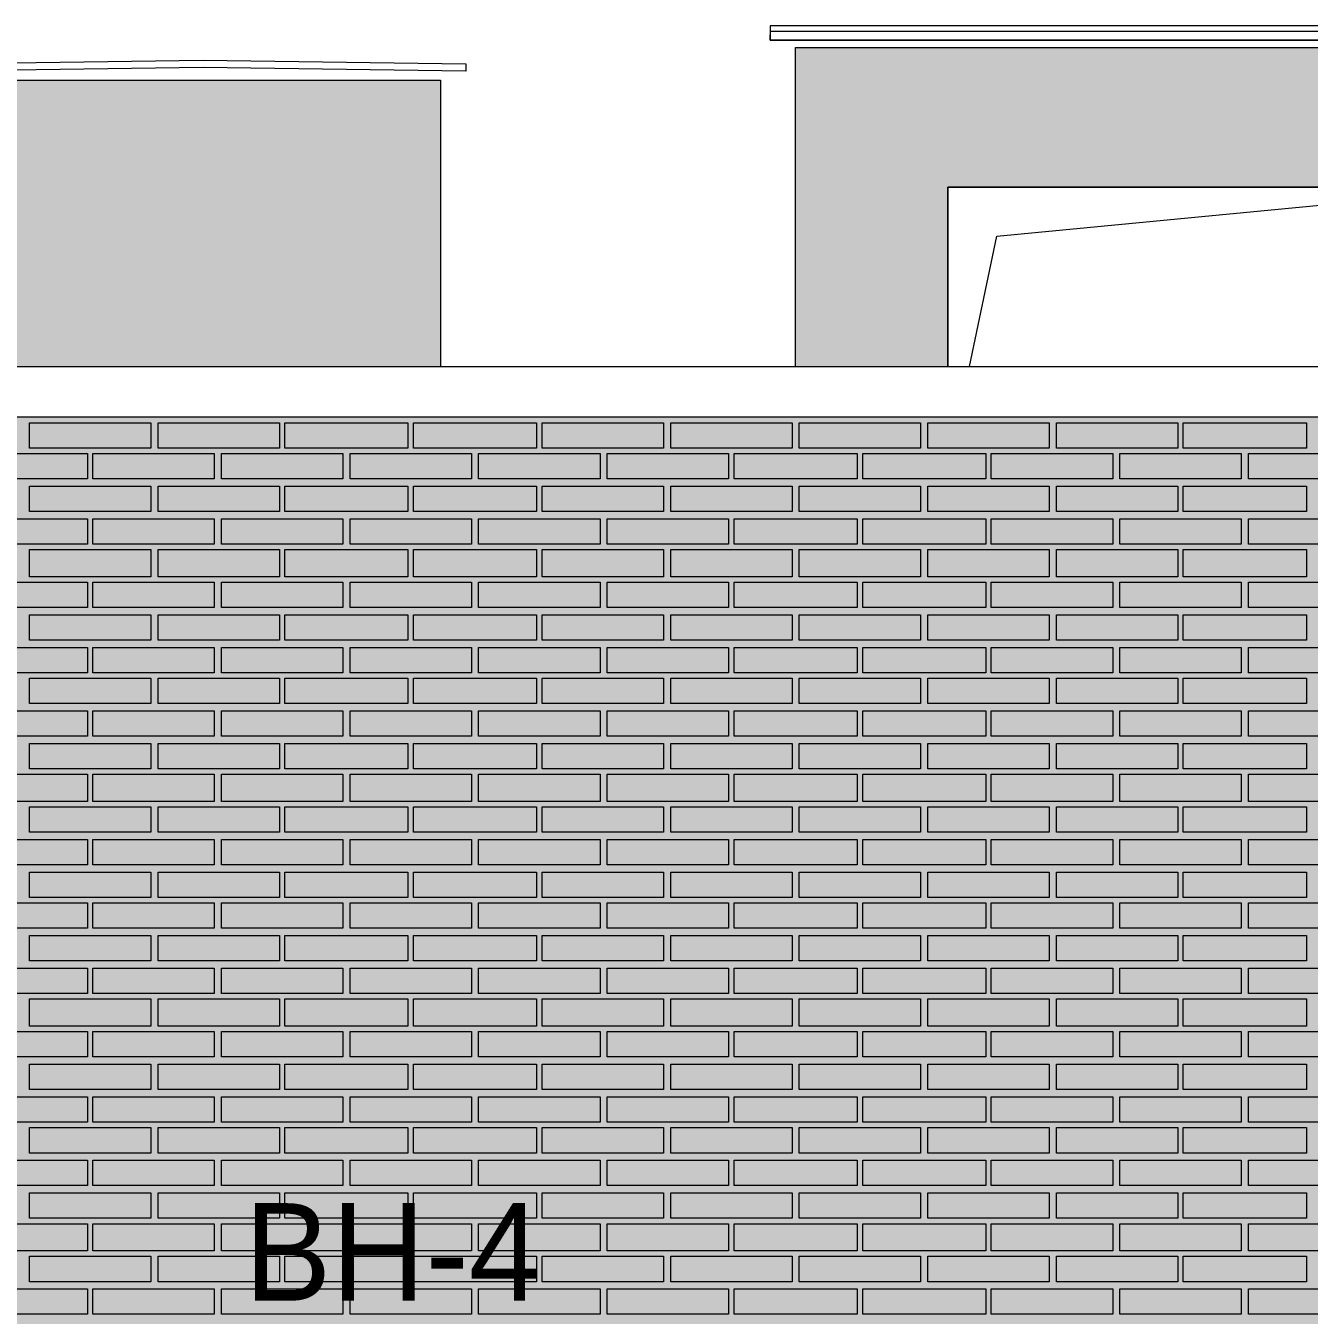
# Model space of a CAD drawing. Header units: millimetres. Extents: x -28928 to 100580, y -22867 to 36490.
# Drawn here: x 44019 to 47017, y 27993 to 31003 of the extents above; entities that cross this region are included whole.
import ezdxf

# ---------------------------------------------------------------- set-up
doc = ezdxf.new("R2010")
doc.units = ezdxf.units.MM
doc.layers.add('PDF _Геометрия', color=7, linetype='Continuous', true_color=0x8f8e8d)
doc.layers.add('PDF _Сплошная заливка', color=7, linetype='Continuous', true_color=0xffffff)
doc.layers.add('PDF _Текст', color=7, linetype='Continuous')

msp = doc.modelspace()

# ---------------------------------------------------------------- hatches: boundary and pattern name
at = {"layer": 'PDF _Сплошная заливка', "true_color": 0x383e42, "transparency": 33554559}
msp.add_hatch(color=250, dxfattribs=at).paths.add_polyline_path([(47479.9, 30626.4), (47479.9, 30207.6), (49421.8, 30207.6), (49421.8, 30952.2), (45817.2, 30952.2), (45817.2, 30207.6), (46172.6, 30207.6), (46172.6, 30626.4)])
at = {"layer": 'PDF _Сплошная заливка', "true_color": 0xdcd6cf, "transparency": 33554559}
msp.add_hatch(color=254, dxfattribs=at).paths.add_polyline_path([(19133.7, 30089.1), (19133.7, 16343.4), (52641.4, 16343.4), (52641.4, 30089.1)])

# ---------------------------------------------------------------- linework, layer by layer
at = {"layer": 'PDF _Геометрия', "color": 7, "lineweight": 9}
for points in [[(45758, 30990.3), (49586.8, 30990.3), (49586.8, 31003), (48190.7, 31003), (48190.7, 30998.7), (47589.9, 30998.7), (47589.9, 31003), (45758, 31003)], [(45047.2, 30897.2), (44433.7, 30905.7), (43820.3, 30897.2), (43820.3, 30914.1), (44433.7, 30922.6), (45047.2, 30914.1)], [(47479.9, 30626.4), (46172.6, 30626.4), (46172.6, 30207.6), (46172.6, 30626.4), (47479.9, 30626.4), (47479.9, 30207.6)]]:
    msp.add_lwpolyline(points, close=True, dxfattribs=at)
for points in [[(49586.8, 30990.3), (49586.8, 30969.1), (45758, 30969.1), (45758, 30981.8)], [(45758, 30990.3), (45758, 30969.1), (49586.8, 30969.1), (49586.8, 30981.8)], [(45817.2, 30207.6), (45817.2, 30952.2), (49421.8, 30952.2), (49523.4, 30952.2), (49523.4, 30207.6)], [(43879.5, 30207.6), (43879.5, 30876), (44882.2, 30876), (44988, 30876), (44988, 30207.6)], [(46223.4, 30207.6), (46286.8, 30512.2), (47479.9, 30626.4)], [(82320.3, 30089.1), (82320.3, 30207.6), (82320.3, 30089.1), (-21934.3, 30089.1), (-21934.3, 30207.6), (82320.3, 30207.6)]]:
    msp.add_lwpolyline(points, dxfattribs=at)
at = {"layer": 'PDF _Геометрия', "lineweight": 9}
for points in [[(44311.1, 30076.4), (44311.1, 30017.2), (44027.6, 30017.2), (44027.6, 30076.4)], [(44611.4, 30076.4), (44611.4, 30017.2), (44328, 30017.2), (44328, 30076.4)], [(44911.8, 30076.4), (44911.8, 30017.2), (44624.1, 30017.2), (44624.1, 30076.4)], [(45212.2, 30076.4), (45212.2, 30017.2), (44924.5, 30017.2), (44924.5, 30076.4)], [(45508.4, 30076.4), (45508.4, 30017.2), (45224.9, 30017.2), (45224.9, 30076.4)], [(45808.7, 30076.4), (45808.7, 30017.2), (45525.3, 30017.2), (45525.3, 30076.4)], [(46109.1, 30076.4), (46109.1, 30017.2), (45825.7, 30017.2), (45825.7, 30076.4)], [(46409.5, 30076.4), (46409.5, 30017.2), (46126.1, 30017.2), (46126.1, 30076.4)], [(46709.9, 30076.4), (46709.9, 30017.2), (46426.4, 30017.2), (46426.4, 30076.4)], [(47010.3, 30076.4), (47010.3, 30017.2), (46722.6, 30017.2), (46722.6, 30076.4)], [(44163, 29945.3), (44019.1, 29945.3), (43875.3, 29945.3), (43875.3, 30004.5), (44019.1, 30004.5), (44163, 30004.5)], [(44459.1, 29945.3), (44319.5, 29945.3), (44175.7, 29945.3), (44175.7, 30004.5), (44319.5, 30004.5), (44459.1, 30004.5)], [(44759.5, 29945.3), (44619.9, 29945.3), (44476.1, 29945.3), (44476.1, 30004.5), (44619.9, 30004.5), (44759.5, 30004.5)], [(45059.9, 29945.3), (44916.1, 29945.3), (44776.4, 29945.3), (44776.4, 30004.5), (44916.1, 30004.5), (45059.9, 30004.5)], [(45360.3, 29945.3), (45216.4, 29945.3), (45076.8, 29945.3), (45076.8, 30004.5), (45216.4, 30004.5), (45360.3, 30004.5)], [(45660.7, 29945.3), (45516.8, 29945.3), (45377.2, 29945.3), (45377.2, 30004.5), (45516.8, 30004.5), (45660.7, 30004.5)], [(45961.1, 29945.3), (45817.2, 29945.3), (45673.4, 29945.3), (45673.4, 30004.5), (45817.2, 30004.5), (45961.1, 30004.5)], [(46261.4, 29945.3), (46117.6, 29945.3), (45973.7, 29945.3), (45973.7, 30004.5), (46117.6, 30004.5), (46261.4, 30004.5)], [(46557.6, 29945.3), (46418, 29945.3), (46274.1, 29945.3), (46274.1, 30004.5), (46418, 30004.5), (46557.6, 30004.5)], [(46858, 29945.3), (46718.4, 29945.3), (46574.5, 29945.3), (46574.5, 30004.5), (46718.4, 30004.5), (46858, 30004.5)], [(47158.4, 29945.3), (47018.7, 29945.3), (46874.9, 29945.3), (46874.9, 30004.5), (47018.7, 30004.5), (47158.4, 30004.5)], [(44311.1, 29928.4), (44311.1, 29869.1), (44027.6, 29869.1), (44027.6, 29928.4)], [(44611.4, 29928.4), (44611.4, 29869.1), (44328, 29869.1), (44328, 29928.4)], [(44911.8, 29928.4), (44911.8, 29869.1), (44624.1, 29869.1), (44624.1, 29928.4)], [(45212.2, 29928.4), (45212.2, 29869.1), (44924.5, 29869.1), (44924.5, 29928.4)], [(45508.4, 29928.4), (45508.4, 29869.1), (45224.9, 29869.1), (45224.9, 29928.4)], [(45808.7, 29928.4), (45808.7, 29869.1), (45525.3, 29869.1), (45525.3, 29928.4)], [(46109.1, 29928.4), (46109.1, 29869.1), (45825.7, 29869.1), (45825.7, 29928.4)], [(46409.5, 29928.4), (46409.5, 29869.1), (46126.1, 29869.1), (46126.1, 29928.4)], [(46709.9, 29928.4), (46709.9, 29869.1), (46426.4, 29869.1), (46426.4, 29928.4)], [(47010.3, 29928.4), (47010.3, 29869.1), (46722.6, 29869.1), (46722.6, 29928.4)], [(44163, 29793), (44019.1, 29793), (43875.3, 29793), (43875.3, 29852.2), (44019.1, 29852.2), (44163, 29852.2)], [(44459.1, 29793), (44319.5, 29793), (44175.7, 29793), (44175.7, 29852.2), (44319.5, 29852.2), (44459.1, 29852.2)], [(44759.5, 29793), (44619.9, 29793), (44476.1, 29793), (44476.1, 29852.2), (44619.9, 29852.2), (44759.5, 29852.2)], [(45059.9, 29793), (44916.1, 29793), (44776.4, 29793), (44776.4, 29852.2), (44916.1, 29852.2), (45059.9, 29852.2)], [(45360.3, 29793), (45216.4, 29793), (45076.8, 29793), (45076.8, 29852.2), (45216.4, 29852.2), (45360.3, 29852.2)], [(45660.7, 29793), (45516.8, 29793), (45377.2, 29793), (45377.2, 29852.2), (45516.8, 29852.2), (45660.7, 29852.2)], [(45961.1, 29793), (45817.2, 29793), (45673.4, 29793), (45673.4, 29852.2), (45817.2, 29852.2), (45961.1, 29852.2)], [(46261.4, 29793), (46117.6, 29793), (45973.7, 29793), (45973.7, 29852.2), (46117.6, 29852.2), (46261.4, 29852.2)], [(46557.6, 29793), (46418, 29793), (46274.1, 29793), (46274.1, 29852.2), (46418, 29852.2), (46557.6, 29852.2)], [(46858, 29793), (46718.4, 29793), (46574.5, 29793), (46574.5, 29852.2), (46718.4, 29852.2), (46858, 29852.2)], [(47158.4, 29793), (47018.7, 29793), (46874.9, 29793), (46874.9, 29852.2), (47018.7, 29852.2), (47158.4, 29852.2)], [(44311.1, 29780.3), (44311.1, 29716.8), (44027.6, 29716.8), (44027.6, 29780.3)], [(44611.4, 29780.3), (44611.4, 29716.8), (44328, 29716.8), (44328, 29780.3)], [(44911.8, 29780.3), (44911.8, 29716.8), (44624.1, 29716.8), (44624.1, 29780.3)], [(45212.2, 29780.3), (45212.2, 29716.8), (44924.5, 29716.8), (44924.5, 29780.3)], [(45508.4, 29780.3), (45508.4, 29716.8), (45224.9, 29716.8), (45224.9, 29780.3)], [(45808.7, 29780.3), (45808.7, 29716.8), (45525.3, 29716.8), (45525.3, 29780.3)], [(46109.1, 29780.3), (46109.1, 29716.8), (45825.7, 29716.8), (45825.7, 29780.3)], [(46409.5, 29780.3), (46409.5, 29716.8), (46126.1, 29716.8), (46126.1, 29780.3)], [(46709.9, 29780.3), (46709.9, 29716.8), (46426.4, 29716.8), (46426.4, 29780.3)], [(47010.3, 29780.3), (47010.3, 29716.8), (46722.6, 29716.8), (46722.6, 29780.3)], [(44163, 29644.9), (44019.1, 29644.9), (43875.3, 29644.9), (43875.3, 29704.1), (44019.1, 29704.1), (44163, 29704.1)], [(44459.1, 29644.9), (44319.5, 29644.9), (44175.7, 29644.9), (44175.7, 29704.1), (44319.5, 29704.1), (44459.1, 29704.1)], [(44759.5, 29644.9), (44619.9, 29644.9), (44476.1, 29644.9), (44476.1, 29704.1), (44619.9, 29704.1), (44759.5, 29704.1)], [(45059.9, 29644.9), (44916.1, 29644.9), (44776.4, 29644.9), (44776.4, 29704.1), (44916.1, 29704.1), (45059.9, 29704.1)], [(45360.3, 29644.9), (45216.4, 29644.9), (45076.8, 29644.9), (45076.8, 29704.1), (45216.4, 29704.1), (45360.3, 29704.1)], [(45660.7, 29644.9), (45516.8, 29644.9), (45377.2, 29644.9), (45377.2, 29704.1), (45516.8, 29704.1), (45660.7, 29704.1)], [(45961.1, 29644.9), (45817.2, 29644.9), (45673.4, 29644.9), (45673.4, 29704.1), (45817.2, 29704.1), (45961.1, 29704.1)], [(46261.4, 29644.9), (46117.6, 29644.9), (45973.7, 29644.9), (45973.7, 29704.1), (46117.6, 29704.1), (46261.4, 29704.1)], [(46557.6, 29644.9), (46418, 29644.9), (46274.1, 29644.9), (46274.1, 29704.1), (46418, 29704.1), (46557.6, 29704.1)], [(46858, 29644.9), (46718.4, 29644.9), (46574.5, 29644.9), (46574.5, 29704.1), (46718.4, 29704.1), (46858, 29704.1)], [(47158.4, 29644.9), (47018.7, 29644.9), (46874.9, 29644.9), (46874.9, 29704.1), (47018.7, 29704.1), (47158.4, 29704.1)], [(44311.1, 29628), (44311.1, 29568.7), (44027.6, 29568.7), (44027.6, 29628)], [(44611.4, 29628), (44611.4, 29568.7), (44328, 29568.7), (44328, 29628)], [(44911.8, 29628), (44911.8, 29568.7), (44624.1, 29568.7), (44624.1, 29628)], [(45212.2, 29628), (45212.2, 29568.7), (44924.5, 29568.7), (44924.5, 29628)], [(45508.4, 29628), (45508.4, 29568.7), (45224.9, 29568.7), (45224.9, 29628)], [(45808.7, 29628), (45808.7, 29568.7), (45525.3, 29568.7), (45525.3, 29628)], [(46109.1, 29628), (46109.1, 29568.7), (45825.7, 29568.7), (45825.7, 29628)], [(46409.5, 29628), (46409.5, 29568.7), (46126.1, 29568.7), (46126.1, 29628)], [(46709.9, 29628), (46709.9, 29568.7), (46426.4, 29568.7), (46426.4, 29628)], [(47010.3, 29628), (47010.3, 29568.7), (46722.6, 29568.7), (46722.6, 29628)], [(44163, 29492.6), (44019.1, 29492.6), (43875.3, 29492.6), (43875.3, 29551.8), (44019.1, 29551.8), (44163, 29551.8)], [(44459.1, 29492.6), (44319.5, 29492.6), (44175.7, 29492.6), (44175.7, 29551.8), (44319.5, 29551.8), (44459.1, 29551.8)], [(44759.5, 29492.6), (44619.9, 29492.6), (44476.1, 29492.6), (44476.1, 29551.8), (44619.9, 29551.8), (44759.5, 29551.8)], [(45059.9, 29492.6), (44916.1, 29492.6), (44776.4, 29492.6), (44776.4, 29551.8), (44916.1, 29551.8), (45059.9, 29551.8)], [(45360.3, 29492.6), (45216.4, 29492.6), (45076.8, 29492.6), (45076.8, 29551.8), (45216.4, 29551.8), (45360.3, 29551.8)], [(45660.7, 29492.6), (45516.8, 29492.6), (45377.2, 29492.6), (45377.2, 29551.8), (45516.8, 29551.8), (45660.7, 29551.8)], [(45961.1, 29492.6), (45817.2, 29492.6), (45673.4, 29492.6), (45673.4, 29551.8), (45817.2, 29551.8), (45961.1, 29551.8)], [(46261.4, 29492.6), (46117.6, 29492.6), (45973.7, 29492.6), (45973.7, 29551.8), (46117.6, 29551.8), (46261.4, 29551.8)], [(46557.6, 29492.6), (46418, 29492.6), (46274.1, 29492.6), (46274.1, 29551.8), (46418, 29551.8), (46557.6, 29551.8)], [(46858, 29492.6), (46718.4, 29492.6), (46574.5, 29492.6), (46574.5, 29551.8), (46718.4, 29551.8), (46858, 29551.8)], [(47158.4, 29492.6), (47018.7, 29492.6), (46874.9, 29492.6), (46874.9, 29551.8), (47018.7, 29551.8), (47158.4, 29551.8)], [(44311.1, 29479.9), (44311.1, 29420.7), (44027.6, 29420.7), (44027.6, 29479.9)], [(44611.4, 29479.9), (44611.4, 29420.7), (44328, 29420.7), (44328, 29479.9)], [(44911.8, 29479.9), (44911.8, 29420.7), (44624.1, 29420.7), (44624.1, 29479.9)], [(45212.2, 29479.9), (45212.2, 29420.7), (44924.5, 29420.7), (44924.5, 29479.9)], [(45508.4, 29479.9), (45508.4, 29420.7), (45224.9, 29420.7), (45224.9, 29479.9)], [(45808.7, 29479.9), (45808.7, 29420.7), (45525.3, 29420.7), (45525.3, 29479.9)], [(46109.1, 29479.9), (46109.1, 29420.7), (45825.7, 29420.7), (45825.7, 29479.9)], [(46409.5, 29479.9), (46409.5, 29420.7), (46126.1, 29420.7), (46126.1, 29479.9)], [(46709.9, 29479.9), (46709.9, 29420.7), (46426.4, 29420.7), (46426.4, 29479.9)], [(47010.3, 29479.9), (47010.3, 29420.7), (46722.6, 29420.7), (46722.6, 29479.9)], [(44163, 29344.5), (44019.1, 29344.5), (43875.3, 29344.5), (43875.3, 29403.7), (44019.1, 29403.7), (44163, 29403.7)], [(44459.1, 29344.5), (44319.5, 29344.5), (44175.7, 29344.5), (44175.7, 29403.7), (44319.5, 29403.7), (44459.1, 29403.7)], [(44759.5, 29344.5), (44619.9, 29344.5), (44476.1, 29344.5), (44476.1, 29403.7), (44619.9, 29403.7), (44759.5, 29403.7)], [(45059.9, 29344.5), (44916.1, 29344.5), (44776.4, 29344.5), (44776.4, 29403.7), (44916.1, 29403.7), (45059.9, 29403.7)], [(45360.3, 29344.5), (45216.4, 29344.5), (45076.8, 29344.5), (45076.8, 29403.7), (45216.4, 29403.7), (45360.3, 29403.7)], [(45660.7, 29344.5), (45516.8, 29344.5), (45377.2, 29344.5), (45377.2, 29403.7), (45516.8, 29403.7), (45660.7, 29403.7)], [(45961.1, 29344.5), (45817.2, 29344.5), (45673.4, 29344.5), (45673.4, 29403.7), (45817.2, 29403.7), (45961.1, 29403.7)], [(46261.4, 29344.5), (46117.6, 29344.5), (45973.7, 29344.5), (45973.7, 29403.7), (46117.6, 29403.7), (46261.4, 29403.7)], [(46557.6, 29344.5), (46418, 29344.5), (46274.1, 29344.5), (46274.1, 29403.7), (46418, 29403.7), (46557.6, 29403.7)], [(46858, 29344.5), (46718.4, 29344.5), (46574.5, 29344.5), (46574.5, 29403.7), (46718.4, 29403.7), (46858, 29403.7)], [(47158.4, 29344.5), (47018.7, 29344.5), (46874.9, 29344.5), (46874.9, 29403.7), (47018.7, 29403.7), (47158.4, 29403.7)], [(44311.1, 29327.6), (44311.1, 29268.4), (44027.6, 29268.4), (44027.6, 29327.6)], [(44611.4, 29327.6), (44611.4, 29268.4), (44328, 29268.4), (44328, 29327.6)], [(44911.8, 29327.6), (44911.8, 29268.4), (44624.1, 29268.4), (44624.1, 29327.6)], [(45212.2, 29327.6), (45212.2, 29268.4), (44924.5, 29268.4), (44924.5, 29327.6)], [(45508.4, 29327.6), (45508.4, 29268.4), (45224.9, 29268.4), (45224.9, 29327.6)], [(45808.7, 29327.6), (45808.7, 29268.4), (45525.3, 29268.4), (45525.3, 29327.6)], [(46109.1, 29327.6), (46109.1, 29268.4), (45825.7, 29268.4), (45825.7, 29327.6)], [(46409.5, 29327.6), (46409.5, 29268.4), (46126.1, 29268.4), (46126.1, 29327.6)], [(46709.9, 29327.6), (46709.9, 29268.4), (46426.4, 29268.4), (46426.4, 29327.6)], [(47010.3, 29327.6), (47010.3, 29268.4), (46722.6, 29268.4), (46722.6, 29327.6)], [(44163, 29192.2), (44019.1, 29192.2), (43875.3, 29192.2), (43875.3, 29255.7), (44019.1, 29255.7), (44163, 29255.7)], [(44459.1, 29192.2), (44319.5, 29192.2), (44175.7, 29192.2), (44175.7, 29255.7), (44319.5, 29255.7), (44459.1, 29255.7)], [(44759.5, 29192.2), (44619.9, 29192.2), (44476.1, 29192.2), (44476.1, 29255.7), (44619.9, 29255.7), (44759.5, 29255.7)], [(45059.9, 29192.2), (44916.1, 29192.2), (44776.4, 29192.2), (44776.4, 29255.7), (44916.1, 29255.7), (45059.9, 29255.7)], [(45360.3, 29192.2), (45216.4, 29192.2), (45076.8, 29192.2), (45076.8, 29255.7), (45216.4, 29255.7), (45360.3, 29255.7)], [(45660.7, 29192.2), (45516.8, 29192.2), (45377.2, 29192.2), (45377.2, 29255.7), (45516.8, 29255.7), (45660.7, 29255.7)], [(45961.1, 29192.2), (45817.2, 29192.2), (45673.4, 29192.2), (45673.4, 29255.7), (45817.2, 29255.7), (45961.1, 29255.7)], [(46261.4, 29192.2), (46117.6, 29192.2), (45973.7, 29192.2), (45973.7, 29255.7), (46117.6, 29255.7), (46261.4, 29255.7)], [(46557.6, 29192.2), (46418, 29192.2), (46274.1, 29192.2), (46274.1, 29255.7), (46418, 29255.7), (46557.6, 29255.7)], [(46858, 29192.2), (46718.4, 29192.2), (46574.5, 29192.2), (46574.5, 29255.7), (46718.4, 29255.7), (46858, 29255.7)], [(47158.4, 29192.2), (47018.7, 29192.2), (46874.9, 29192.2), (46874.9, 29255.7), (47018.7, 29255.7), (47158.4, 29255.7)], [(44311.1, 29179.5), (44311.1, 29120.3), (44027.6, 29120.3), (44027.6, 29179.5)], [(44611.4, 29179.5), (44611.4, 29120.3), (44328, 29120.3), (44328, 29179.5)], [(44911.8, 29179.5), (44911.8, 29120.3), (44624.1, 29120.3), (44624.1, 29179.5)], [(45212.2, 29179.5), (45212.2, 29120.3), (44924.5, 29120.3), (44924.5, 29179.5)], [(45508.4, 29179.5), (45508.4, 29120.3), (45224.9, 29120.3), (45224.9, 29179.5)], [(45808.7, 29179.5), (45808.7, 29120.3), (45525.3, 29120.3), (45525.3, 29179.5)], [(46109.1, 29179.5), (46109.1, 29120.3), (45825.7, 29120.3), (45825.7, 29179.5)], [(46409.5, 29179.5), (46409.5, 29120.3), (46126.1, 29120.3), (46126.1, 29179.5)], [(46709.9, 29179.5), (46709.9, 29120.3), (46426.4, 29120.3), (46426.4, 29179.5)], [(47010.3, 29179.5), (47010.3, 29120.3), (46722.6, 29120.3), (46722.6, 29179.5)], [(44163, 29044.1), (44019.1, 29044.1), (43875.3, 29044.1), (43875.3, 29103.4), (44019.1, 29103.4), (44163, 29103.4)], [(44459.1, 29044.1), (44319.5, 29044.1), (44175.7, 29044.1), (44175.7, 29103.4), (44319.5, 29103.4), (44459.1, 29103.4)], [(44759.5, 29044.1), (44619.9, 29044.1), (44476.1, 29044.1), (44476.1, 29103.4), (44619.9, 29103.4), (44759.5, 29103.4)], [(45059.9, 29044.1), (44916.1, 29044.1), (44776.4, 29044.1), (44776.4, 29103.4), (44916.1, 29103.4), (45059.9, 29103.4)], [(45360.3, 29044.1), (45216.4, 29044.1), (45076.8, 29044.1), (45076.8, 29103.4), (45216.4, 29103.4), (45360.3, 29103.4)], [(45660.7, 29044.1), (45516.8, 29044.1), (45377.2, 29044.1), (45377.2, 29103.4), (45516.8, 29103.4), (45660.7, 29103.4)], [(45961.1, 29044.1), (45817.2, 29044.1), (45673.4, 29044.1), (45673.4, 29103.4), (45817.2, 29103.4), (45961.1, 29103.4)], [(46261.4, 29044.1), (46117.6, 29044.1), (45973.7, 29044.1), (45973.7, 29103.4), (46117.6, 29103.4), (46261.4, 29103.4)], [(46557.6, 29044.1), (46418, 29044.1), (46274.1, 29044.1), (46274.1, 29103.4), (46418, 29103.4), (46557.6, 29103.4)], [(46858, 29044.1), (46718.4, 29044.1), (46574.5, 29044.1), (46574.5, 29103.4), (46718.4, 29103.4), (46858, 29103.4)], [(47158.4, 29044.1), (47018.7, 29044.1), (46874.9, 29044.1), (46874.9, 29103.4), (47018.7, 29103.4), (47158.4, 29103.4)], [(44311.1, 29027.2), (44311.1, 28968), (44027.6, 28968), (44027.6, 29027.2)], [(44611.4, 29027.2), (44611.4, 28968), (44328, 28968), (44328, 29027.2)], [(44911.8, 29027.2), (44911.8, 28968), (44624.1, 28968), (44624.1, 29027.2)], [(45212.2, 29027.2), (45212.2, 28968), (44924.5, 28968), (44924.5, 29027.2)], [(45508.4, 29027.2), (45508.4, 28968), (45224.9, 28968), (45224.9, 29027.2)], [(45808.7, 29027.2), (45808.7, 28968), (45525.3, 28968), (45525.3, 29027.2)], [(46109.1, 29027.2), (46109.1, 28968), (45825.7, 28968), (45825.7, 29027.2)], [(46409.5, 29027.2), (46409.5, 28968), (46126.1, 28968), (46126.1, 29027.2)], [(46709.9, 29027.2), (46709.9, 28968), (46426.4, 28968), (46426.4, 29027.2)], [(47010.3, 29027.2), (47010.3, 28968), (46722.6, 28968), (46722.6, 29027.2)], [(44163, 28896), (44019.1, 28896), (43875.3, 28896), (43875.3, 28955.3), (44019.1, 28955.3), (44163, 28955.3)], [(44459.1, 28896), (44319.5, 28896), (44175.7, 28896), (44175.7, 28955.3), (44319.5, 28955.3), (44459.1, 28955.3)], [(44759.5, 28896), (44619.9, 28896), (44476.1, 28896), (44476.1, 28955.3), (44619.9, 28955.3), (44759.5, 28955.3)], [(45059.9, 28896), (44916.1, 28896), (44776.4, 28896), (44776.4, 28955.3), (44916.1, 28955.3), (45059.9, 28955.3)], [(45360.3, 28896), (45216.4, 28896), (45076.8, 28896), (45076.8, 28955.3), (45216.4, 28955.3), (45360.3, 28955.3)], [(45660.7, 28896), (45516.8, 28896), (45377.2, 28896), (45377.2, 28955.3), (45516.8, 28955.3), (45660.7, 28955.3)], [(45961.1, 28896), (45817.2, 28896), (45673.4, 28896), (45673.4, 28955.3), (45817.2, 28955.3), (45961.1, 28955.3)], [(46261.4, 28896), (46117.6, 28896), (45973.7, 28896), (45973.7, 28955.3), (46117.6, 28955.3), (46261.4, 28955.3)], [(46557.6, 28896), (46418, 28896), (46274.1, 28896), (46274.1, 28955.3), (46418, 28955.3), (46557.6, 28955.3)], [(46858, 28896), (46718.4, 28896), (46574.5, 28896), (46574.5, 28955.3), (46718.4, 28955.3), (46858, 28955.3)], [(47158.4, 28896), (47018.7, 28896), (46874.9, 28896), (46874.9, 28955.3), (47018.7, 28955.3), (47158.4, 28955.3)], [(44311.1, 28879.1), (44311.1, 28819.9), (44027.6, 28819.9), (44027.6, 28879.1)], [(44611.4, 28879.1), (44611.4, 28819.9), (44328, 28819.9), (44328, 28879.1)], [(44911.8, 28879.1), (44911.8, 28819.9), (44624.1, 28819.9), (44624.1, 28879.1)], [(45212.2, 28879.1), (45212.2, 28819.9), (44924.5, 28819.9), (44924.5, 28879.1)], [(45508.4, 28879.1), (45508.4, 28819.9), (45224.9, 28819.9), (45224.9, 28879.1)], [(45808.7, 28879.1), (45808.7, 28819.9), (45525.3, 28819.9), (45525.3, 28879.1)], [(46109.1, 28879.1), (46109.1, 28819.9), (45825.7, 28819.9), (45825.7, 28879.1)], [(46409.5, 28879.1), (46409.5, 28819.9), (46126.1, 28819.9), (46126.1, 28879.1)], [(46709.9, 28879.1), (46709.9, 28819.9), (46426.4, 28819.9), (46426.4, 28879.1)], [(47010.3, 28879.1), (47010.3, 28819.9), (46722.6, 28819.9), (46722.6, 28879.1)], [(44163, 28743.7), (44019.1, 28743.7), (43875.3, 28743.7), (43875.3, 28803), (44019.1, 28803), (44163, 28803)], [(44459.1, 28743.7), (44319.5, 28743.7), (44175.7, 28743.7), (44175.7, 28803), (44319.5, 28803), (44459.1, 28803)], [(44759.5, 28743.7), (44619.9, 28743.7), (44476.1, 28743.7), (44476.1, 28803), (44619.9, 28803), (44759.5, 28803)], [(45059.9, 28743.7), (44916.1, 28743.7), (44776.4, 28743.7), (44776.4, 28803), (44916.1, 28803), (45059.9, 28803)], [(45360.3, 28743.7), (45216.4, 28743.7), (45076.8, 28743.7), (45076.8, 28803), (45216.4, 28803), (45360.3, 28803)], [(45660.7, 28743.7), (45516.8, 28743.7), (45377.2, 28743.7), (45377.2, 28803), (45516.8, 28803), (45660.7, 28803)], [(45961.1, 28743.7), (45817.2, 28743.7), (45673.4, 28743.7), (45673.4, 28803), (45817.2, 28803), (45961.1, 28803)], [(46261.4, 28743.7), (46117.6, 28743.7), (45973.7, 28743.7), (45973.7, 28803), (46117.6, 28803), (46261.4, 28803)], [(46557.6, 28743.7), (46418, 28743.7), (46274.1, 28743.7), (46274.1, 28803), (46418, 28803), (46557.6, 28803)], [(46858, 28743.7), (46718.4, 28743.7), (46574.5, 28743.7), (46574.5, 28803), (46718.4, 28803), (46858, 28803)], [(47158.4, 28743.7), (47018.7, 28743.7), (46874.9, 28743.7), (46874.9, 28803), (47018.7, 28803), (47158.4, 28803)], [(44311.1, 28731), (44311.1, 28667.6), (44027.6, 28667.6), (44027.6, 28731)], [(44611.4, 28731), (44611.4, 28667.6), (44328, 28667.6), (44328, 28731)], [(44911.8, 28731), (44911.8, 28667.6), (44624.1, 28667.6), (44624.1, 28731)], [(45212.2, 28731), (45212.2, 28667.6), (44924.5, 28667.6), (44924.5, 28731)], [(45508.4, 28731), (45508.4, 28667.6), (45224.9, 28667.6), (45224.9, 28731)], [(45808.7, 28731), (45808.7, 28667.6), (45525.3, 28667.6), (45525.3, 28731)], [(46109.1, 28731), (46109.1, 28667.6), (45825.7, 28667.6), (45825.7, 28731)], [(46409.5, 28731), (46409.5, 28667.6), (46126.1, 28667.6), (46126.1, 28731)], [(46709.9, 28731), (46709.9, 28667.6), (46426.4, 28667.6), (46426.4, 28731)], [(47010.3, 28731), (47010.3, 28667.6), (46722.6, 28667.6), (46722.6, 28731)], [(44163, 28595.7), (44019.1, 28595.7), (43875.3, 28595.7), (43875.3, 28654.9), (44019.1, 28654.9), (44163, 28654.9)], [(44459.1, 28595.7), (44319.5, 28595.7), (44175.7, 28595.7), (44175.7, 28654.9), (44319.5, 28654.9), (44459.1, 28654.9)], [(44759.5, 28595.7), (44619.9, 28595.7), (44476.1, 28595.7), (44476.1, 28654.9), (44619.9, 28654.9), (44759.5, 28654.9)], [(45059.9, 28595.7), (44916.1, 28595.7), (44776.4, 28595.7), (44776.4, 28654.9), (44916.1, 28654.9), (45059.9, 28654.9)], [(45360.3, 28595.7), (45216.4, 28595.7), (45076.8, 28595.7), (45076.8, 28654.9), (45216.4, 28654.9), (45360.3, 28654.9)], [(45660.7, 28595.7), (45516.8, 28595.7), (45377.2, 28595.7), (45377.2, 28654.9), (45516.8, 28654.9), (45660.7, 28654.9)], [(45961.1, 28595.7), (45817.2, 28595.7), (45673.4, 28595.7), (45673.4, 28654.9), (45817.2, 28654.9), (45961.1, 28654.9)], [(46261.4, 28595.7), (46117.6, 28595.7), (45973.7, 28595.7), (45973.7, 28654.9), (46117.6, 28654.9), (46261.4, 28654.9)], [(46557.6, 28595.7), (46418, 28595.7), (46274.1, 28595.7), (46274.1, 28654.9), (46418, 28654.9), (46557.6, 28654.9)], [(46858, 28595.7), (46718.4, 28595.7), (46574.5, 28595.7), (46574.5, 28654.9), (46718.4, 28654.9), (46858, 28654.9)], [(47158.4, 28595.7), (47018.7, 28595.7), (46874.9, 28595.7), (46874.9, 28654.9), (47018.7, 28654.9), (47158.4, 28654.9)], [(44311.1, 28578.7), (44311.1, 28519.5), (44027.6, 28519.5), (44027.6, 28578.7)], [(44611.4, 28578.7), (44611.4, 28519.5), (44328, 28519.5), (44328, 28578.7)], [(44911.8, 28578.7), (44911.8, 28519.5), (44624.1, 28519.5), (44624.1, 28578.7)], [(45212.2, 28578.7), (45212.2, 28519.5), (44924.5, 28519.5), (44924.5, 28578.7)], [(45508.4, 28578.7), (45508.4, 28519.5), (45224.9, 28519.5), (45224.9, 28578.7)], [(45808.7, 28578.7), (45808.7, 28519.5), (45525.3, 28519.5), (45525.3, 28578.7)], [(46109.1, 28578.7), (46109.1, 28519.5), (45825.7, 28519.5), (45825.7, 28578.7)], [(46409.5, 28578.7), (46409.5, 28519.5), (46126.1, 28519.5), (46126.1, 28578.7)], [(46709.9, 28578.7), (46709.9, 28519.5), (46426.4, 28519.5), (46426.4, 28578.7)], [(47010.3, 28578.7), (47010.3, 28519.5), (46722.6, 28519.5), (46722.6, 28578.7)], [(44163, 28443.4), (44019.1, 28443.4), (43875.3, 28443.4), (43875.3, 28502.6), (44019.1, 28502.6), (44163, 28502.6)], [(44459.1, 28443.4), (44319.5, 28443.4), (44175.7, 28443.4), (44175.7, 28502.6), (44319.5, 28502.6), (44459.1, 28502.6)], [(44759.5, 28443.4), (44619.9, 28443.4), (44476.1, 28443.4), (44476.1, 28502.6), (44619.9, 28502.6), (44759.5, 28502.6)], [(45059.9, 28443.4), (44916.1, 28443.4), (44776.4, 28443.4), (44776.4, 28502.6), (44916.1, 28502.6), (45059.9, 28502.6)], [(45360.3, 28443.4), (45216.4, 28443.4), (45076.8, 28443.4), (45076.8, 28502.6), (45216.4, 28502.6), (45360.3, 28502.6)], [(45660.7, 28443.4), (45516.8, 28443.4), (45377.2, 28443.4), (45377.2, 28502.6), (45516.8, 28502.6), (45660.7, 28502.6)], [(45961.1, 28443.4), (45817.2, 28443.4), (45673.4, 28443.4), (45673.4, 28502.6), (45817.2, 28502.6), (45961.1, 28502.6)], [(46261.4, 28443.4), (46117.6, 28443.4), (45973.7, 28443.4), (45973.7, 28502.6), (46117.6, 28502.6), (46261.4, 28502.6)], [(46557.6, 28443.4), (46418, 28443.4), (46274.1, 28443.4), (46274.1, 28502.6), (46418, 28502.6), (46557.6, 28502.6)], [(46858, 28443.4), (46718.4, 28443.4), (46574.5, 28443.4), (46574.5, 28502.6), (46718.4, 28502.6), (46858, 28502.6)], [(47158.4, 28443.4), (47018.7, 28443.4), (46874.9, 28443.4), (46874.9, 28502.6), (47018.7, 28502.6), (47158.4, 28502.6)], [(44311.1, 28430.7), (44311.1, 28371.4), (44027.6, 28371.4), (44027.6, 28430.7)], [(44611.4, 28430.7), (44611.4, 28371.4), (44328, 28371.4), (44328, 28430.7)], [(44911.8, 28430.7), (44911.8, 28371.4), (44624.1, 28371.4), (44624.1, 28430.7)], [(45212.2, 28430.7), (45212.2, 28371.4), (44924.5, 28371.4), (44924.5, 28430.7)], [(45508.4, 28430.7), (45508.4, 28371.4), (45224.9, 28371.4), (45224.9, 28430.7)], [(45808.7, 28430.7), (45808.7, 28371.4), (45525.3, 28371.4), (45525.3, 28430.7)], [(46109.1, 28430.7), (46109.1, 28371.4), (45825.7, 28371.4), (45825.7, 28430.7)], [(46409.5, 28430.7), (46409.5, 28371.4), (46126.1, 28371.4), (46126.1, 28430.7)], [(46709.9, 28430.7), (46709.9, 28371.4), (46426.4, 28371.4), (46426.4, 28430.7)], [(47010.3, 28430.7), (47010.3, 28371.4), (46722.6, 28371.4), (46722.6, 28430.7)], [(44163, 28295.3), (44019.1, 28295.3), (43875.3, 28295.3), (43875.3, 28354.5), (44019.1, 28354.5), (44163, 28354.5)], [(44459.1, 28295.3), (44319.5, 28295.3), (44175.7, 28295.3), (44175.7, 28354.5), (44319.5, 28354.5), (44459.1, 28354.5)], [(44759.5, 28295.3), (44619.9, 28295.3), (44476.1, 28295.3), (44476.1, 28354.5), (44619.9, 28354.5), (44759.5, 28354.5)], [(45059.9, 28295.3), (44916.1, 28295.3), (44776.4, 28295.3), (44776.4, 28354.5), (44916.1, 28354.5), (45059.9, 28354.5)], [(45360.3, 28295.3), (45216.4, 28295.3), (45076.8, 28295.3), (45076.8, 28354.5), (45216.4, 28354.5), (45360.3, 28354.5)], [(45660.7, 28295.3), (45516.8, 28295.3), (45377.2, 28295.3), (45377.2, 28354.5), (45516.8, 28354.5), (45660.7, 28354.5)], [(45961.1, 28295.3), (45817.2, 28295.3), (45673.4, 28295.3), (45673.4, 28354.5), (45817.2, 28354.5), (45961.1, 28354.5)], [(46261.4, 28295.3), (46117.6, 28295.3), (45973.7, 28295.3), (45973.7, 28354.5), (46117.6, 28354.5), (46261.4, 28354.5)], [(46557.6, 28295.3), (46418, 28295.3), (46274.1, 28295.3), (46274.1, 28354.5), (46418, 28354.5), (46557.6, 28354.5)], [(46858, 28295.3), (46718.4, 28295.3), (46574.5, 28295.3), (46574.5, 28354.5), (46718.4, 28354.5), (46858, 28354.5)], [(47158.4, 28295.3), (47018.7, 28295.3), (46874.9, 28295.3), (46874.9, 28354.5), (47018.7, 28354.5), (47158.4, 28354.5)], [(44311.1, 28278.4), (44311.1, 28219.1), (44027.6, 28219.1), (44027.6, 28278.4)], [(44611.4, 28278.4), (44611.4, 28219.1), (44328, 28219.1), (44328, 28278.4)], [(44911.8, 28278.4), (44911.8, 28219.1), (44624.1, 28219.1), (44624.1, 28278.4)], [(45212.2, 28278.4), (45212.2, 28219.1), (44924.5, 28219.1), (44924.5, 28278.4)], [(45508.4, 28278.4), (45508.4, 28219.1), (45224.9, 28219.1), (45224.9, 28278.4)], [(45808.7, 28278.4), (45808.7, 28219.1), (45525.3, 28219.1), (45525.3, 28278.4)], [(46109.1, 28278.4), (46109.1, 28219.1), (45825.7, 28219.1), (45825.7, 28278.4)], [(46409.5, 28278.4), (46409.5, 28219.1), (46126.1, 28219.1), (46126.1, 28278.4)], [(46709.9, 28278.4), (46709.9, 28219.1), (46426.4, 28219.1), (46426.4, 28278.4)], [(47010.3, 28278.4), (47010.3, 28219.1), (46722.6, 28219.1), (46722.6, 28278.4)], [(44163, 28143), (44019.1, 28143), (43875.3, 28143), (43875.3, 28206.4), (44019.1, 28206.4), (44163, 28206.4)], [(44459.1, 28143), (44319.5, 28143), (44175.7, 28143), (44175.7, 28206.4), (44319.5, 28206.4), (44459.1, 28206.4)], [(44759.5, 28143), (44619.9, 28143), (44476.1, 28143), (44476.1, 28206.4), (44619.9, 28206.4), (44759.5, 28206.4)], [(45059.9, 28143), (44916.1, 28143), (44776.4, 28143), (44776.4, 28206.4), (44916.1, 28206.4), (45059.9, 28206.4)], [(45360.3, 28143), (45216.4, 28143), (45076.8, 28143), (45076.8, 28206.4), (45216.4, 28206.4), (45360.3, 28206.4)], [(45660.7, 28143), (45516.8, 28143), (45377.2, 28143), (45377.2, 28206.4), (45516.8, 28206.4), (45660.7, 28206.4)], [(45961.1, 28143), (45817.2, 28143), (45673.4, 28143), (45673.4, 28206.4), (45817.2, 28206.4), (45961.1, 28206.4)], [(46261.4, 28143), (46117.6, 28143), (45973.7, 28143), (45973.7, 28206.4), (46117.6, 28206.4), (46261.4, 28206.4)], [(46557.6, 28143), (46418, 28143), (46274.1, 28143), (46274.1, 28206.4), (46418, 28206.4), (46557.6, 28206.4)], [(46858, 28143), (46718.4, 28143), (46574.5, 28143), (46574.5, 28206.4), (46718.4, 28206.4), (46858, 28206.4)], [(47158.4, 28143), (47018.7, 28143), (46874.9, 28143), (46874.9, 28206.4), (47018.7, 28206.4), (47158.4, 28206.4)], [(44311.1, 28130.3), (44311.1, 28071), (44027.6, 28071), (44027.6, 28130.3)], [(44611.4, 28130.3), (44611.4, 28071), (44328, 28071), (44328, 28130.3)], [(44911.8, 28130.3), (44911.8, 28071), (44624.1, 28071), (44624.1, 28130.3)], [(45212.2, 28130.3), (45212.2, 28071), (44924.5, 28071), (44924.5, 28130.3)], [(45508.4, 28130.3), (45508.4, 28071), (45224.9, 28071), (45224.9, 28130.3)], [(45808.7, 28130.3), (45808.7, 28071), (45525.3, 28071), (45525.3, 28130.3)], [(46109.1, 28130.3), (46109.1, 28071), (45825.7, 28071), (45825.7, 28130.3)], [(46409.5, 28130.3), (46409.5, 28071), (46126.1, 28071), (46126.1, 28130.3)], [(46709.9, 28130.3), (46709.9, 28071), (46426.4, 28071), (46426.4, 28130.3)], [(47010.3, 28130.3), (47010.3, 28071), (46722.6, 28071), (46722.6, 28130.3)], [(44163, 27994.9), (44019.1, 27994.9), (43875.3, 27994.9), (43875.3, 28054.1), (44019.1, 28054.1), (44163, 28054.1)], [(44459.1, 27994.9), (44319.5, 27994.9), (44175.7, 27994.9), (44175.7, 28054.1), (44319.5, 28054.1), (44459.1, 28054.1)], [(44759.5, 27994.9), (44619.9, 27994.9), (44476.1, 27994.9), (44476.1, 28054.1), (44619.9, 28054.1), (44759.5, 28054.1)], [(45059.9, 27994.9), (44916.1, 27994.9), (44776.4, 27994.9), (44776.4, 28054.1), (44916.1, 28054.1), (45059.9, 28054.1)], [(45360.3, 27994.9), (45216.4, 27994.9), (45076.8, 27994.9), (45076.8, 28054.1), (45216.4, 28054.1), (45360.3, 28054.1)], [(45660.7, 27994.9), (45516.8, 27994.9), (45377.2, 27994.9), (45377.2, 28054.1), (45516.8, 28054.1), (45660.7, 28054.1)], [(45961.1, 27994.9), (45817.2, 27994.9), (45673.4, 27994.9), (45673.4, 28054.1), (45817.2, 28054.1), (45961.1, 28054.1)], [(46261.4, 27994.9), (46117.6, 27994.9), (45973.7, 27994.9), (45973.7, 28054.1), (46117.6, 28054.1), (46261.4, 28054.1)], [(46557.6, 27994.9), (46418, 27994.9), (46274.1, 27994.9), (46274.1, 28054.1), (46418, 28054.1), (46557.6, 28054.1)], [(46858, 27994.9), (46718.4, 27994.9), (46574.5, 27994.9), (46574.5, 28054.1), (46718.4, 28054.1), (46858, 28054.1)], [(47158.4, 27994.9), (47018.7, 27994.9), (46874.9, 27994.9), (46874.9, 28054.1), (47018.7, 28054.1), (47158.4, 28054.1)]]:
    msp.add_lwpolyline(points, close=True, dxfattribs=at)
at = {"layer": 'PDF _Сплошная заливка', "color": 250, "lineweight": 9, "true_color": 0x383e42, "transparency": 33554559}
for points in [[(43879.5, 30876), (43879.5, 30207.6), (44882.2, 30876), (44882.2, 30207.6)], [(44882.2, 30876), (44882.2, 30207.6), (44987.9, 30876), (44987.9, 30207.6)]]:
    msp.add_solid(points, dxfattribs=at)

# ---------------------------------------------------------------- texts
at = {"layer": 'PDF _Текст', "insert": (44529.4, 28140.5), "char_height": 227.71, "attachment_point": 4, "style": ''}
msp.add_mtext('ВН-4', dxfattribs=at)

doc.saveas('drawing.dxf')
